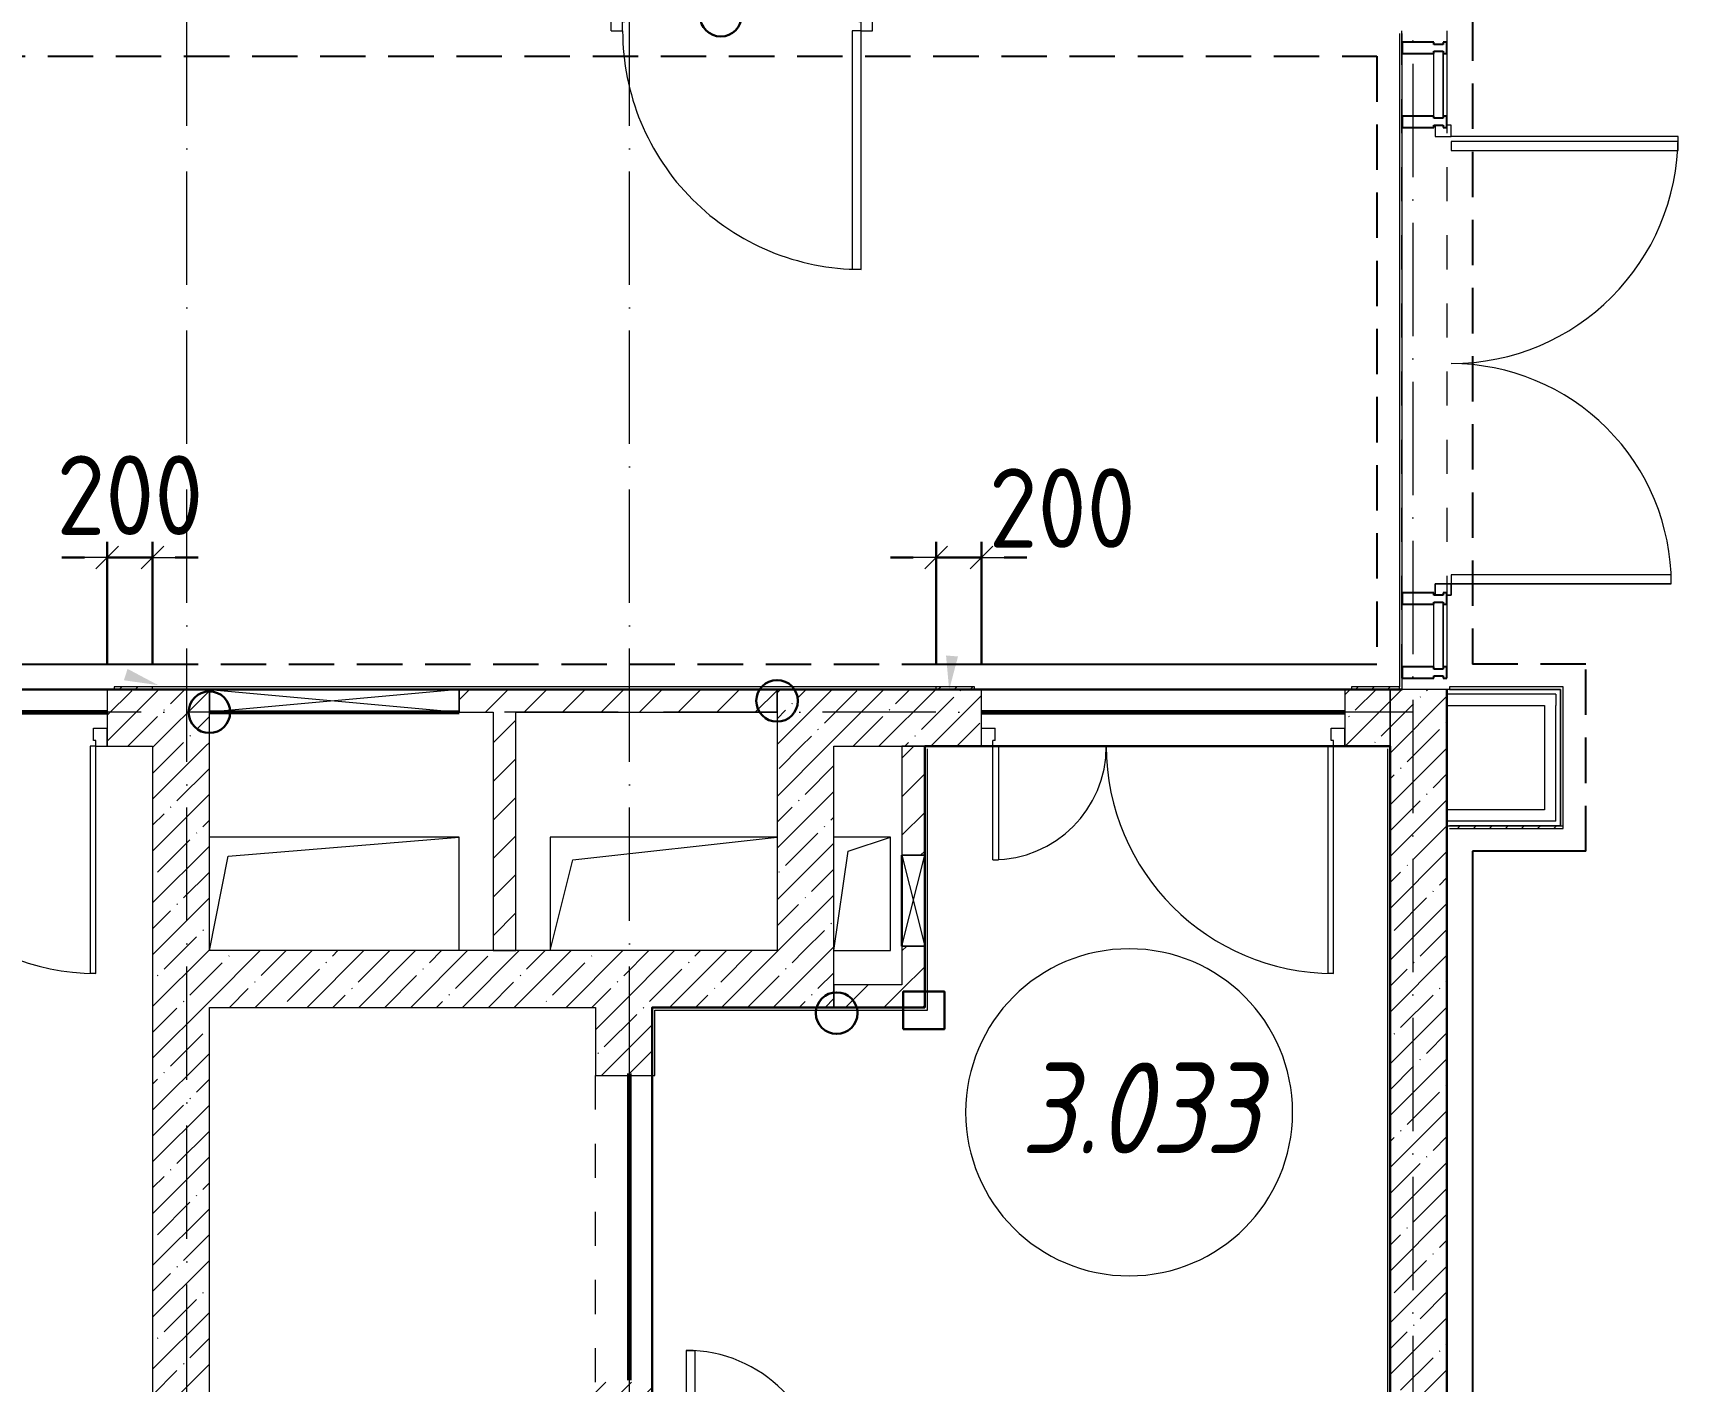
# Model space of a CAD drawing. Header units: millimetres. Extents: x -213536 to 1564669, y -45299 to 942238.
# Drawn here: x 516065 to 523310, y 430090 to 436026 of the extents above; entities that cross this region are included whole.
import ezdxf

# ---------------------------------------------------------------- set-up
doc = ezdxf.new("R2010")
doc.units = ezdxf.units.MM
for name, pattern in [('50_200_ШТРИХ_1Т_ш5_п1_п1_', [700, 500, -100, 0, -100]), ('Штрих короткий', [300, 150, -150]), ('Штриховая _2 мм - 1 мм_', [300, 200, -100])]:
    doc.linetypes.add(name, pattern=pattern)
for name, color, linetype, lineweight in [('0-1', 7, 'Continuous', 5), ('0-2', 7, 'Continuous', 9), ('2) ПГП 4м', 4, 'Continuous', 30), ('2.1.2) ПГП мини окна 0.9м -', 200, 'Continuous', 53), ('3) ЖБ 4м', 3, 'Continuous', 30), ('3.2) ЖБ двери 2.4 м -', 54, 'Continuous', 60), ('4) Метл уголки', 6, 'Continuous', 30), ('5) Швы', 2, 'Continuous', 30), ('6) Мини окна 0.4 -', 10, 'Continuous', 30), ('Двери', 7, 'Continuous', 9), ('Импосты витража', 7, 'Continuous', 9), ('Импосты витража-1', 7, 'Continuous', 25), ('Каркас_Импост', 7, 'Continuous', 13), ('Марки помещений', 7, 'Continuous', 9), ('Обобщенные модели', 7, 'Continuous', 9), ('Общие ребра', 7, 'Continuous', 9), ('Оси-2', 7, '50_200_ШТРИХ_1Т_ш5_п1_п1_', 9), ('Остекление-1', 7, 'Continuous', 9), ('Открывание-1', 7, 'Continuous', 9), ('Панель', 7, 'Continuous', 13), ('Перемычка-1', 7, 'Штрих короткий', 9), ('Размеры', 7, 'Continuous', 15), ('Стены-1', 7, 'Continuous', 13), ('Текстовые примечания', 7, 'Continuous', 9), ('Штриховка разреза-1', 7, 'Continuous', 9), ('Элементы узлов', 7, 'Continuous', 9)]:
    doc.layers.add(name, color=color, linetype=linetype, lineweight=lineweight)
for name, color, linetype, lineweight, true_color in [('СТ 1_12', 7, 'Continuous', 90, 0x82a33b), ('СТ-1_1', 7, 'Штриховая _2 мм - 1 мм_', 90, 0x888888), ('Штриховка разреза-5', 7, 'Continuous', 9, 0x8000ff)]:
    doc.layers.add(name, color=color, linetype=linetype, lineweight=lineweight, true_color=true_color)
doc.layers.get('0-2').off()
doc.styles.add('ISOCPEUR_I_2', font='isocpeui.ttf', dxfattribs={"width": 0.85, "height": 2.3})
doc.styles.add('СПДС', font='isocpeur.ttf', dxfattribs={"width": 0.9})
doc.dimstyles.new('Размера А3', dxfattribs={"dimtxt": 200, "dimasz": 100, "dimexe": 70, "dimexo": 100, "dimgap": 20, "dimtad": 1, "dimdec": 0, "dimrnd": 10, "dimzin": 0, "dimdsep": 46, "dimtxsty": 'СПДС', "dimblk": 'ARROWHEAD_6', "dimcen": 1, "dimclrd": 256, "dimclre": 256, "dimclrt": 256, "dimazin": 0, "dimtfac": 1, "dimtdec": 0, "dimtmove": 2, "dimatfit": 3, "dimfxl": 1, "dimtolj": 1, "dimtzin": 0, "dimarcsym": 0})
pattern_1 = [(45, (0, 0), (-84.85281, 84.85281), [])]
pattern_2 = [(45, (0, 0), (-114.04925, 114.04925), []), (45, (114.05, 0), (-114.04925, 114.04925), [201.612, -40.322, 3.353, -36.97])]
pattern_3 = [(45, (430692.084, 425235.447), (-35.35534, 35.35534), [])]

# ---------------------------------------------------------------- blocks, each defined once
blk = doc.blocks.new('ARROWHEAD_6')
at = {"color": 0, "linetype": 'Continuous'}
for p, q in [((0, 0), (-1, 0)), ((-0.5, -0.5), (0.5, 0.5))]:
    blk.add_line(p, q, dxfattribs=at)
blk = doc.blocks.new('*D4799')
at = {"layer": 'Defpoints', "color": 0, "transparency": 16777216}
for p in [(520242.1, 433716), (520042.1, 433147.4), (520242.1, 433143.4)]:
    blk.add_point(p, dxfattribs=at)
at = {"layer": 'Размеры', "lineweight": -2, "transparency": 16777216}
for p, q in [((520042.1, 433247.4), (520042.1, 433786)), ((520242.1, 433243.4), (520242.1, 433786)), ((519942.1, 433716), (519842.1, 433716)), ((520042.1, 433716), (520242.1, 433716)), ((520342.1, 433716), (520442.1, 433716))]:
    blk.add_line(p, q, dxfattribs=at)
at = {"layer": 'Размеры', "lineweight": -2, "transparency": 16777216, "xscale": 100, "yscale": 100, "zscale": 100}
blk.add_blockref('ARROWHEAD_6', (520042.1, 433716), dxfattribs=at)
at = {"layer": 'Размеры', "lineweight": -2, "transparency": 16777216, "xscale": 100, "yscale": 100, "zscale": 100, "rotation": 180}
blk.add_blockref('ARROWHEAD_6', (520242.1, 433716), dxfattribs=at)
at = {"layer": 'Размеры', "transparency": 16777216, "insert": (520274.4, 434109.3), "char_height": 350, "width": 1.866, "attachment_point": 1, "line_spacing_factor": 1.149209, "style": 'СПДС'}
blk.add_mtext('\\A1;200', dxfattribs=at)
blk = doc.blocks.new('*D4801')
at = {"layer": 'Defpoints', "color": 0, "transparency": 16777216}
for p in [(516592.1, 433716), (516392.1, 433143.4), (516592.1, 433147.4)]:
    blk.add_point(p, dxfattribs=at)
at = {"layer": 'Размеры', "lineweight": -2, "transparency": 16777216}
for p, q in [((516392.1, 433243.4), (516392.1, 433786)), ((516592.1, 433247.4), (516592.1, 433786)), ((516292.1, 433716), (516192.1, 433716)), ((516392.1, 433716), (516592.1, 433716)), ((516692.1, 433716), (516792.1, 433716))]:
    blk.add_line(p, q, dxfattribs=at)
at = {"layer": 'Размеры', "lineweight": -2, "transparency": 16777216, "xscale": 100, "yscale": 100, "zscale": 100}
blk.add_blockref('ARROWHEAD_6', (516392.1, 433716), dxfattribs=at)
at = {"layer": 'Размеры', "lineweight": -2, "transparency": 16777216, "xscale": 100, "yscale": 100, "zscale": 100, "rotation": 180}
blk.add_blockref('ARROWHEAD_6', (516592.1, 433716), dxfattribs=at)
at = {"layer": 'Размеры', "transparency": 16777216, "insert": (516492.1, 433991), "char_height": 350, "width": 1.866, "attachment_point": 5, "style": 'СПДС'}
blk.add_mtext('\\A1;200', dxfattribs=at)
blk = doc.blocks.new('Проем_Дверь_Прямоугольный - 1350х2100h_проемы без заполнения-26950587-АИ2_03_План отделки стен 3-го этажа _Часть 2_')
at = {"layer": 'Перемычка-1'}
for p, q in [((675, 125), (-675, 125)), ((675, -125), (-675, -125))]:
    blk.add_line(p, q, dxfattribs=at)
blk = doc.blocks.new('Дверь_СКБ_2Ст_Внутренняя_ШЕР - СОШ_Д-31__Дв_1600x2100h_ЛК_Лифтовой холл _зона безопасности МГН__EIS60-26412756-АИ2_03_План отделки стен 3-го этажа _Часть 2_')
at = {"layer": 'Каркас_Импост'}
for p, q in [((-737.5, 125), (-787.5, 125)), ((-787.5, 125), (-787.5, 45)), ((-737.5, 125), (-737.5, 100)), ((-737.5, 100), (-727.5, 100)), ((-727.5, 100), (-727.5, 45)), ((752.5, 100), (762.5, 100)), ((752.5, 100), (752.5, 45)), ((812.5, 125), (762.5, 125)), ((762.5, 125), (762.5, 100)), ((812.5, 125), (812.5, 45)), ((-727.5, 45), (-787.5, 45)), ((812.5, 45), (752.5, 45))]:
    blk.add_line(p, q, dxfattribs=at)
at = {"layer": 'Открывание-1'}
for centre, radius, start, end in [((-737.5, 125), 1000, 0, 90), ((762.5, 125), 500, 90, 180)]:
    blk.add_arc(centre, radius, start, end, dxfattribs=at)
at = {"layer": 'Панель'}
for p, q in [((-737.5, 1125), (-712.5, 1125)), ((-737.5, 1125), (-737.5, 125)), ((-712.5, 125), (-712.5, 1125)), ((762.5, 625), (737.5, 625)), ((737.5, 125), (737.5, 625)), ((762.5, 625), (762.5, 125)), ((-737.5, 125), (-712.5, 125)), ((762.5, 125), (737.5, 125))]:
    blk.add_line(p, q, dxfattribs=at)
blk = doc.blocks.new('Дверь_СКБ_1Ст_Внутренняя_ШЕР - СОШ_Д-12_Дв_1150x2100h_С_У учеников_ душевые-28656500-АИ2_03_План отделки стен 3-го этажа _Часть 2_')
at = {"layer": 'Каркас_Импост'}
for p, q in [((-512.5, 100), (-562.5, 100)), ((-562.5, 100), (-562.5, 20)), ((-512.5, 100), (-512.5, 60)), ((587.5, 100), (537.5, 100)), ((537.5, 100), (537.5, 60)), ((587.5, 100), (587.5, 20)), ((-502.5, 20), (-562.5, 20)), ((-512.5, 60), (-502.5, 60)), ((-502.5, 60), (-502.5, 20)), ((527.5, 60), (537.5, 60)), ((527.5, 60), (527.5, 20)), ((587.5, 20), (527.5, 20))]:
    blk.add_line(p, q, dxfattribs=at)
at = {"layer": 'Открывание-1'}
blk.add_arc((-512.5, 100), 1050, 360, 90, dxfattribs=at)
at = {"layer": 'Панель'}
for p, q in [((-512.5, 1150), (-472.5, 1150)), ((-512.5, 1150), (-512.5, 100)), ((-472.5, 100), (-472.5, 1150)), ((-512.5, 100), (-472.5, 100))]:
    blk.add_line(p, q, dxfattribs=at)
blk = doc.blocks.new('Дверь_СКБ_1Ст_Внутренняя_ШЕР - СОШ_Д-2__Дв_700x2100h_Технический шкаф пульт управления_EIS60-28519008-АИ2_03_План отделки стен 3-го этажа _Часть 2_')
at = {"layer": 'Каркас_Импост'}
for p, q in [((-337.5, -40), (-337.5, 40)), ((-337.5, 40), (-277.5, 40)), ((-277.5, 0), (-277.5, 40)), ((302.5, 40), (362.5, 40)), ((302.5, 0), (302.5, 40)), ((-337.5, -40), (-287.5, -40)), ((-287.5, -40), (-287.5, 0)), ((-277.5, 0), (-287.5, 0)), ((312.5, 0), (302.5, 0)), ((312.5, -40), (312.5, 0)), ((312.5, -40), (362.5, -40))]:
    blk.add_line(p, q, dxfattribs=at)
at = {"layer": 'Открывание-1'}
blk.add_arc((312.5, -40), 600, 180, 270, dxfattribs=at)
at = {"layer": 'Панель'}
for p, q in [((272.5, -40), (272.5, -640)), ((312.5, -40), (272.5, -40)), ((312.5, -640), (312.5, -40)), ((312.5, -640), (272.5, -640))]:
    blk.add_line(p, q, dxfattribs=at)
blk = doc.blocks.new('Дверь_Витражная_СКБ_2Ст2 - ДВВ_ДАО_СОШ_Коридор_отсек-35586415-АИ2_03_План отделки стен 3-го этажа _Часть 2_')
at = {"layer": 'Двери'}
for p, q in [((-985, -1005), (-985, -35)), ((985, -1035), (985, -35))]:
    blk.add_line(p, q, dxfattribs=at)
for centre, radius, start, end in [((-985, -35), 970, 270, 0), ((985, -35), 1000, 180, 270)]:
    blk.add_arc(centre, radius, start, end, dxfattribs=at)
at = {"layer": 'Элементы узлов'}
for p, q in [((-1035, 35), (-985, 35)), ((-985, 35), (-1035, 35)), ((-985, 35), (-985, -35)), ((-985, -35), (-985, 35)), ((1035, 35), (985, 35)), ((985, 35), (985, -35)), ((1035, 35), (985, 35)), ((985, 35), (985, -35)), ((-1035, -35), (-1035, -17)), ((-1035, -17), (-1035, -35)), ((-985, -35), (-1035, -35)), ((-1035, -35), (-985, -35)), ((-945, -35), (-985, -35)), ((-985, -35), (-985, -1005)), ((-945, -1005), (-945, -35)), ((923, -35), (923, -1035)), ((963, -35), (923, -35)), ((963, -1035), (963, -35)), ((985, -35), (1035, -35)), ((985, -35), (1035, -35)), ((1035, -35), (1035, -17)), ((1035, -35), (1035, -17)), ((-985, -1005), (-945, -1005)), ((923, -1035), (963, -1035))]:
    blk.add_line(p, q, dxfattribs=at)
blk = doc.blocks.new('PNS_Панель прямоугольная2 - Нр_Стекло - 40мм-28950549-АИ2_03_План отделки стен 3-го этажа _Часть 2_')
at = {"layer": 'Остекление-1'}
for p, q in [((-137.5, 40), (137.5, 40)), ((-147.5, 0), (147.5, 0)), ((137.5, 0), (-137.5, 0))]:
    blk.add_line(p, q, dxfattribs=at)
blk = doc.blocks.new('Прямоугольный импост - Импост структурный с накладкой - 180мм-26944798-АИ2_03_План отделки стен 3-го этажа _Часть 2_')
at = {"layer": 'Импосты витража-1'}
for p, q in [((-25, 0), (-25, 17)), ((-25, 17), (25, 17)), ((-15, 0), (-25, 0)), ((-15, -40), (-15, 0)), ((25, 0), (15, 0)), ((15, 0), (15, -40)), ((25, 17), (25, 0)), ((-25, -180), (-25, -40)), ((-25, -40), (-15, -40)), ((15, -40), (25, -40)), ((25, -40), (25, -180)), ((25, -180), (-25, -180))]:
    blk.add_line(p, q, dxfattribs=at)
blk = doc.blocks.new('Прямоугольный импост - Импост структурный с накладкой - 180мм-V190-АИ2_03_План отделки стен 3-го этажа _Часть 2_')
at = {"layer": 'Импосты витража'}
blk.add_line((91600, 10700), (91600, 10425), dxfattribs=at)
blk = doc.blocks.new('Прямоугольный импост - Импост структурный с накладкой - 180мм-26943387-АИ2_03_План отделки стен 3-го этажа _Часть 2_')
at = {"layer": 'Импосты витража-1'}
for p, q in [((-25, 0), (-25, 17)), ((-25, 17), (25, 17)), ((-15, 0), (-25, 0)), ((-15, -40), (-15, 0)), ((25, 0), (15, 0)), ((15, 0), (15, -40)), ((25, 17), (25, 0)), ((-25, -180), (-25, -40)), ((-25, -40), (-15, -40)), ((15, -40), (25, -40)), ((25, -40), (25, -180)), ((25, -180), (-25, -180))]:
    blk.add_line(p, q, dxfattribs=at)
blk = doc.blocks.new('AR_Отверстие прямоугольное _в плите_ - AR_Отверстие прямоугольное _в плите_-V210-АИ2_03_План отделки стен 3-го этажа _Часть 2_')
at = {"layer": 'Обобщенные модели'}
for p, q in [((125, 250), (-125, 250)), ((-62.5, 187.5), (125, 250)), ((125, -250), (125, 250)), ((-125, -250), (-62.5, 187.5)), ((-125, -250), (125, -250))]:
    blk.add_line(p, q, dxfattribs=at)
blk = doc.blocks.new('AR_Отверстие прямоугольное _в плите_ - AR_Отверстие прямоугольное _в плите_-V260-АИ2_03_План отделки стен 3-го этажа _Часть 2_')
at = {"layer": 'Обобщенные модели'}
for p, q in [((500, 250), (-500, 250)), ((-500, 250), (-500, -250)), ((-400, 150), (500, 250)), ((-500, -250), (-400, 150))]:
    blk.add_line(p, q, dxfattribs=at)
blk = doc.blocks.new('AR_Отверстие прямоугольное _в плите_ - AR_Отверстие прямоугольное _в плите_-30552508-АИ2_03_План отделки стен 3-го этажа _Часть 2_')
at = {"layer": 'Обобщенные модели'}
for p, q in [((550, 250), (-550, 250)), ((-466.7, 166.7), (550, 250)), ((550, -250), (550, 250)), ((-550, -250), (-466.7, 166.7))]:
    blk.add_line(p, q, dxfattribs=at)
blk = doc.blocks.new('Проем_Дверь_Прямоугольный - 2900х2800h_витражные проемы-35267925-АИ2_03_План отделки стен 3-го этажа _Часть 2_')
at = {"layer": 'Перемычка-1'}
for p, q in [((1450, 100), (-1450, 100)), ((1450, -100), (-1450, -100))]:
    blk.add_line(p, q, dxfattribs=at)
blk = doc.blocks.new('AR_Отверстие прямоугольное _в стене_ - AR_Отверстие прямоугольное _в стене__ОВ-36913595-АИ2_03_План отделки стен 3-го этажа _Часть 2_')
at = {"layer": 'Элементы узлов'}
for p, q in [((-550, -50), (-550, 50)), ((-550, 50), (550, 50)), ((550, 50), (-550, -50)), ((-550, 50), (550, -50)), ((550, 50), (-550, 50)), ((-550, 50), (-550, -50)), ((550, 50), (550, -50)), ((550, -50), (550, 50)), ((550, -50), (-550, -50)), ((-550, -50), (550, -50))]:
    blk.add_line(p, q, dxfattribs=at)
blk = doc.blocks.new('AR_Отверстие прямоугольное _в стене_ - AR_Отверстие прямоугольное _в стене__ОВ-36970111-АИ2_03_План отделки стен 3-го этажа _Часть 2_')
at = {"layer": 'Элементы узлов'}
for p, q in [((-200, -50), (-200, 50)), ((-200, 50), (200, 50)), ((200, 50), (-200, -50)), ((-200, 50), (200, -50)), ((200, 50), (-200, 50)), ((-200, 50), (-200, -50)), ((200, 50), (200, -50)), ((200, -50), (200, 50)), ((200, -50), (-200, -50)), ((-200, -50), (200, -50))]:
    blk.add_line(p, q, dxfattribs=at)
blk = doc.blocks.new('0125-Р-ОО-Ш2-АР-о_23_10_2024_rvt-1-АИ2_03_План отделки стен 3-го этажа _Часть 2_')
at = {"layer": 'Штриховка разреза-1'}
h = blk.add_hatch(dxfattribs=at)
h.set_pattern_fill('FP_2', color=256, style=0, pattern_type=2)
h.set_pattern_definition(pattern_2)
h.paths.add_polyline_path([(86150, 7650), (86150, 7900), (85700, 7900), (85700, 7650), (85900, 7650)], flags=0)
h.paths.add_polyline_path([(83750, 7650), (84100, 7650), (84100, 7900), (83500, 7900), (83500, 7650), (83549.1, 7650)], flags=0)
h = blk.add_hatch(dxfattribs=at)
h.set_pattern_fill('FP_3', color=256, style=0, pattern_type=2)
h.set_pattern_definition(pattern_1)
h.paths.add_polyline_path([(88650, 7800), (88650, 7900), (87250, 7900), (87250, 7800), (87500, 7800)], flags=0)
h = blk.add_hatch(dxfattribs=at)
h.set_pattern_fill('FP_2', color=256, style=0, pattern_type=2)
h.set_pattern_definition(pattern_2)
h.paths.add_polyline_path([(91350, 7650), (91350, 7900), (91150, 7900), (91150, 7650)], flags=0)
h.paths.add_polyline_path([(88900, 7650), (89550, 7650), (89550, 7900), (88650, 7900), (88650, 7650)], flags=0)
h = blk.add_hatch(dxfattribs=at)
h.set_pattern_fill('FP_2', color=256, style=0, pattern_type=2)
h.set_pattern_definition(pattern_2)
h.paths.add_polyline_path([(91600, 3675), (91600, 7900), (91350, 7900), (91350, 3675)], flags=0)
h = blk.add_hatch(dxfattribs=at)
h.set_pattern_fill('FP_3', color=256, style=0, pattern_type=2)
h.set_pattern_definition(pattern_1)
h.paths.add_polyline_path([(87500, 6750), (87500, 7800), (87400, 7800), (87400, 6750)], flags=0)
h = blk.add_hatch(dxfattribs=at)
h.set_pattern_fill('FP_2', color=256, style=0, pattern_type=2)
h.set_pattern_definition(pattern_2)
h.paths.add_polyline_path([(86150, 3550), (86150, 7650), (85900, 7650), (85900, 3550), (86112, 3550)], flags=0)
h = blk.add_hatch(dxfattribs=at)
h.set_pattern_fill('FP_2', color=256, style=0, pattern_type=2)
h.set_pattern_definition(pattern_2)
h.paths.add_polyline_path([(88900, 6750), (88900, 7650), (88650, 7650), (88650, 6750)], flags=0)
h = blk.add_hatch(dxfattribs=at)
h.set_pattern_fill('FP_3', color=256, style=0, pattern_type=2)
h.set_pattern_definition(pattern_1)
h.paths.add_polyline_path([(89300, 6500), (89300, 6770), (89200, 6770), (89200, 6500)], flags=0)
h.paths.add_polyline_path([(89300, 7170), (89300, 7650), (89200, 7650), (89200, 7170), (89254.3, 7170)], flags=0)
h = blk.add_hatch(dxfattribs=at)
h.set_pattern_fill('FP_2', color=256, style=0, pattern_type=2)
h.set_pattern_definition(pattern_2)
h.paths.add_polyline_path([(88900, 6500), (88900, 6750), (86150, 6750), (86150, 6500), (88100, 6500)], flags=0)
h = blk.add_hatch(dxfattribs=at)
h.set_pattern_fill('FP_3', color=256, style=0, pattern_type=2)
h.set_pattern_definition(pattern_1)
h.paths.add_polyline_path([(89200, 6500), (89200, 6600), (88900, 6600), (88900, 6500)], flags=0)
h = blk.add_hatch(dxfattribs=at)
h.set_pattern_fill('FP_2', color=256, style=0, pattern_type=2)
h.set_pattern_definition(pattern_2)
h.paths.add_polyline_path([(87850, 3800), (88100, 3800), (88100, 4850), (87850, 4850), (87850, 4176.7)], flags=0)
h.paths.add_polyline_path([(87850, 6200), (88100, 6200), (88100, 6500), (87850, 6500)], flags=0)
at = {"layer": 'Общие ребра'}
for p, q in [((92080, 7880), (91600, 7880)), ((92080, 7880), (92080, 7830)), ((92080, 7320), (92080, 7830)), ((92030, 7320), (91600, 7320)), ((92080, 7320), (92030, 7320))]:
    blk.add_line(p, q, dxfattribs=at)
at = {"layer": 'Стены-1'}
for p, q in [((86150, 7900), (85700, 7900)), ((85700, 7900), (85700, 7650)), ((88650, 7900), (87250, 7900)), ((88650, 7800), (88650, 7900)), ((89550, 7900), (88650, 7900)), ((88650, 7900), (88650, 7650)), ((89550, 7650), (89550, 7900)), ((91350, 7900), (91150, 7900)), ((91150, 7900), (91150, 7650)), ((91350, 7650), (91350, 7900)), ((91600, 7900), (91350, 7900)), ((91350, 7900), (91350, 3675)), ((91600, 3675), (91600, 7900)), ((92100, 7900), (91600, 7900)), ((91600, 7900), (91600, 7830)), ((92100, 7880), (92100, 7900)), ((91600, 7830), (92030, 7830)), ((92030, 7830), (92030, 7370)), ((92100, 7830), (92100, 7880)), ((92100, 7300), (92100, 7830)), ((86150, 7650), (86150, 7800)), ((87250, 7800), (87400, 7800)), ((87400, 7800), (87400, 6750)), ((87500, 7800), (88650, 7800)), ((87500, 6750), (87500, 7800)), ((85700, 7650), (85900, 7650)), ((85900, 7650), (85900, 3550)), ((86150, 6750), (86150, 7650)), ((88650, 7650), (88650, 6750)), ((88900, 7650), (89550, 7650)), ((88900, 6750), (88900, 7650)), ((89300, 7650), (89200, 7650)), ((89200, 7650), (89200, 7170)), ((89300, 7170), (89300, 7650)), ((91150, 7650), (91350, 7650)), ((92030, 7370), (91600, 7370)), ((91600, 7370), (91600, 7300)), ((91600, 7300), (92030, 7300)), ((92030, 7300), (92080, 7300)), ((92080, 7300), (92100, 7300)), ((88650, 6750), (86150, 6750)), ((87400, 6750), (87500, 6750)), ((88900, 6500), (88900, 6750)), ((89200, 6770), (89200, 6600)), ((89300, 6500), (89300, 6770)), ((89200, 6600), (88900, 6600)), ((88900, 6600), (88900, 6500)), ((86150, 3800), (86150, 6500)), ((86150, 6500), (87850, 6500)), ((87850, 6500), (87850, 6200)), ((88100, 6200), (88100, 6500)), ((88100, 6500), (88900, 6500)), ((88900, 6500), (89200, 6500)), ((89200, 6500), (89300, 6500)), ((87850, 6200), (88100, 6200))]:
    blk.add_line(p, q, dxfattribs=at)
at = {"layer": '0-2'}
for name, p, rotation in [('Дверь_СКБ_1Ст_Внутренняя_ШЕР - СОШ_Д-12_Дв_1150x2100h_С_У учеников_ душевые-28656500-АИ2_03_План отделки стен 3-го этажа _Часть 2_', (88507.5, 10900), 180), ('Проем_Дверь_Прямоугольный - 2900х2800h_витражные проемы-35267925-АИ2_03_План отделки стен 3-го этажа _Часть 2_', (91500, 9350), 89.99999999999993), ('PNS_Панель прямоугольная2 - Нр_Стекло - 40мм-28950549-АИ2_03_План отделки стен 3-го этажа _Часть 2_', (91583, 10562.5), 89.99999999999918), ('Дверь_Витражная_СКБ_2Ст2 - ДВВ_ДАО_СОШ_Коридор_отсек-35586415-АИ2_03_План отделки стен 3-го этажа _Часть 2_', (91583, 9350), 89.99999999999918), ('PNS_Панель прямоугольная2 - Нр_Стекло - 40мм-28950549-АИ2_03_План отделки стен 3-го этажа _Часть 2_', (91583, 8137.5), 89.99999999999918), ('Дверь_СКБ_2Ст_Внутренняя_ШЕР - СОШ_Д-31__Дв_1600x2100h_ЛК_Лифтовой холл _зона безопасности МГН__EIS60-26412756-АИ2_03_План отделки стен 3-го этажа _Часть 2_', (84912.5, 7775), 180), ('Дверь_СКБ_2Ст_Внутренняя_ШЕР - СОШ_Д-31__Дв_1600x2100h_ЛК_Лифтовой холл _зона безопасности МГН__EIS60-26412756-АИ2_03_План отделки стен 3-го этажа _Часть 2_', (90362.5, 7775), 180), ('AR_Отверстие прямоугольное _в стене_ - AR_Отверстие прямоугольное _в стене__ОВ-36970111-АИ2_03_План отделки стен 3-го этажа _Часть 2_', (89250, 6970), 90), ('Проем_Дверь_Прямоугольный - 1350х2100h_проемы без заполнения-26950587-АИ2_03_План отделки стен 3-го этажа _Часть 2_', (87975, 5525), 269.9999999999999), ('Дверь_СКБ_1Ст_Внутренняя_ШЕР - СОШ_Д-2__Дв_700x2100h_Технический шкаф пульт управления_EIS60-28519008-АИ2_03_План отделки стен 3-го этажа _Часть 2_', (88562.5, 4350), 180)]:
    blk.add_blockref(name, p, dxfattribs=dict(at, rotation=rotation))
at = {"layer": '0-2', "extrusion": (0, 0, -1), "rotation": 90.00000000000084}
for name, p in [('Прямоугольный импост - Импост структурный с накладкой - 180мм-26943387-АИ2_03_План отделки стен 3-го этажа _Часть 2_', (-91583, 10725)), ('Прямоугольный импост - Импост структурный с накладкой - 180мм-26944798-АИ2_03_План отделки стен 3-го этажа _Часть 2_', (-91583, 10400)), ('Прямоугольный импост - Импост структурный с накладкой - 180мм-26944798-АИ2_03_План отделки стен 3-го этажа _Часть 2_', (-91583, 8300)), ('Прямоугольный импост - Импост структурный с накладкой - 180мм-26943387-АИ2_03_План отделки стен 3-го этажа _Часть 2_', (-91583, 7975))]:
    blk.add_blockref(name, p, dxfattribs=at)
at = {"layer": '0-2'}
for name, p in [('Прямоугольный импост - Импост структурный с накладкой - 180мм-V190-АИ2_03_План отделки стен 3-го этажа _Часть 2_', (0, 0)), ('Прямоугольный импост - Импост структурный с накладкой - 180мм-V190-АИ2_03_План отделки стен 3-го этажа _Часть 2_', (0, -2425)), ('AR_Отверстие прямоугольное _в стене_ - AR_Отверстие прямоугольное _в стене__ОВ-36913595-АИ2_03_План отделки стен 3-го этажа _Часть 2_', (86700, 7850)), ('AR_Отверстие прямоугольное _в плите_ - AR_Отверстие прямоугольное _в плите_-30552508-АИ2_03_План отделки стен 3-го этажа _Часть 2_', (86700, 7000)), ('AR_Отверстие прямоугольное _в плите_ - AR_Отверстие прямоугольное _в плите_-V260-АИ2_03_План отделки стен 3-го этажа _Часть 2_', (88150, 7000)), ('AR_Отверстие прямоугольное _в плите_ - AR_Отверстие прямоугольное _в плите_-V210-АИ2_03_План отделки стен 3-го этажа _Часть 2_', (89025, 7000))]:
    blk.add_blockref(name, p, dxfattribs=at)
blk = doc.blocks.new('AI_Марка_Помещение_х1__Общий_E___ISO-2_1K_ - Номер-16210215-АИ2_03_План отделки стен 3-го этажа _Часть 2_')
at = {"layer": 'Марки помещений'}
for start, end in [(360, 180), (180, 360)]:
    blk.add_arc((0.039, 0.312), 2.4, start, end, dxfattribs=at)
blk = doc.blocks.new('3этНиз')
at = {"layer": 'Текстовые примечания'}
for points in [[(520099.9, 433133.4), (520138.8, 433280.7), (520086.1, 433285.1)], [(516616.2, 433154.6), (516481.8, 433226.2), (516465.4, 433175.9)]]:
    blk.add_hatch(color=256, dxfattribs=at).paths.add_polyline_path(points, flags=0)
at = {"layer": 'Штриховка разреза-5'}
h = blk.add_hatch(dxfattribs=at)
h.set_pattern_fill('FP_92', color=256, style=0, pattern_type=2)
h.set_pattern_definition(pattern_3)
h.paths.add_polyline_path([(514762.1, 433135.4), (514762.1, 433147.4), (514592.1, 433147.4), (514592.1, 433135.4)], flags=0)
h.paths.add_polyline_path([(516422.1, 433135.4), (516592.1, 433135.4), (516592.1, 433147.4), (516422.1, 433147.4)], flags=0)
h = blk.add_hatch(dxfattribs=at)
h.set_pattern_fill('FP_92', color=256, style=0, pattern_type=2)
h.set_pattern_definition(pattern_3)
h.paths.add_polyline_path([(520212.1, 433135.4), (520212.1, 433147.4), (520042.1, 433147.4), (520042.1, 433135.4)], flags=0)
h.paths.add_polyline_path([(522083.1, 433135.4), (522083.1, 433147.4), (521872.1, 433147.4), (521872.1, 433135.4)], flags=0)
h = blk.add_hatch(dxfattribs=at)
h.set_pattern_fill('FP_92', color=256, style=0, pattern_type=2)
h.set_pattern_definition(pattern_3)
h.paths.add_polyline_path([(522304.1, 432523.4), (522804.1, 432523.4), (522804.1, 432535.4), (522304.1, 432535.4)], flags=0)
at = {"layer": 'Общие ребра'}
for p, q in [((516592.1, 433135.4), (516592.1, 433147.4)), ((520042.1, 433135.4), (520042.1, 433147.4)), ((522083.1, 433135.4), (522083.1, 433147.4)), ((522792.1, 432535.4), (522804.1, 432535.4))]:
    blk.add_line(p, q, dxfattribs=at)
at = {"layer": 'СТ 1_12', "lineweight": 25}
for p, q in [((514592.1, 433247.4), (516592.1, 433247.4)), ((520042.1, 433247.4), (521983.1, 433247.4)), ((522404.1, 432423.4), (522404.1, 429647.4)), ((522904.1, 432423.4), (522404.1, 432423.4))]:
    blk.add_line(p, q, dxfattribs=at)
at = {"layer": 'СТ-1_1', "lineweight": 25}
for p, q in [((522404.1, 448403.4), (522404.1, 433247.4)), ((507430.1, 435923.4), (521983.1, 435923.4)), ((521983.1, 435923.4), (521983.1, 433247.4)), ((516592.1, 433247.4), (520042.1, 433247.4)), ((522904.1, 433247.4), (522404.1, 433247.4)), ((522904.1, 432423.4), (522904.1, 433247.4))]:
    blk.add_line(p, q, dxfattribs=at)
at = {"layer": 'Стены-1'}
for p, q in [((522083.1, 436023.4), (522083.1, 433147.4)), ((522095.1, 433135.4), (522095.1, 436023.4)), ((520212.1, 433147.4), (516422.1, 433147.4)), ((516422.1, 433147.4), (516422.1, 433135.4)), ((516422.1, 433135.4), (516842.1, 433135.4)), ((517942.1, 433135.4), (520212.1, 433135.4)), ((520212.1, 433135.4), (520212.1, 433147.4)), ((522083.1, 433147.4), (521872.1, 433147.4)), ((521872.1, 433147.4), (521872.1, 433135.4)), ((521872.1, 433135.4), (522095.1, 433135.4)), ((522804.1, 433147.4), (522304.1, 433147.4)), ((522304.1, 433147.4), (522304.1, 433135.4)), ((522304.1, 433135.4), (522792.1, 433135.4)), ((522792.1, 433135.4), (522792.1, 432535.4)), ((522804.1, 432523.4), (522804.1, 433147.4)), ((519992.1, 432873.4), (519992.1, 432405.4)), ((520004.1, 431723.4), (520004.1, 432873.4)), ((522030.1, 432873.4), (522030.1, 429647.4)), ((522042.1, 429635.4), (522042.1, 432873.4)), ((522792.1, 432535.4), (522304.1, 432535.4)), ((522304.1, 432523.4), (522804.1, 432523.4)), ((519992.1, 432005.4), (519992.1, 431735.4)), ((519992.1, 431735.4), (518792.1, 431735.4)), ((518792.1, 431735.4), (518792.1, 431435.4)), ((518804.1, 431723.4), (520004.1, 431723.4)), ((518804.1, 431435.4), (518804.1, 431723.4)), ((518792.1, 431435.4), (518804.1, 431435.4))]:
    blk.add_line(p, q, dxfattribs=at)
at = {"layer": '0-1'}
blk.add_blockref('0125-Р-ОО-Ш2-АР-о_23_10_2024_rvt-1-АИ2_03_План отделки стен 3-го этажа _Часть 2_', (430692.1, 425235.4), dxfattribs=at)
at = {"layer": 'Марки помещений', "color": 3, "xscale": 300, "yscale": 300, "zscale": 99.99999999999993}
blk.add_blockref('AI_Марка_Помещение_х1__Общий_E___ISO-2_1K_ - Номер-16210215-АИ2_03_План отделки стен 3-го этажа _Часть 2_', (520880.9, 431179.9), dxfattribs=at)
at = {"layer": 'Марки помещений', "color": 114, "true_color": 0x139b48, "insert": (520414.7, 431492.9), "char_height": 400, "width": 785.654, "attachment_point": 1, "style": 'ISOCPEUR_I_2'}
blk.add_mtext('3.033', dxfattribs=at)
blk = doc.blocks.new('Ось 3 этаж')
at = {"layer": 'Оси-2'}
for p, q in [((518692.1, 423014.8), (518692.1, 477896.8)), ((522142.1, 477896.8), (522142.1, 423014.8)), ((516742.1, 423014.8), (516742.1, 476626.8)), ((522142.1, 433035.4), (428373.3, 433035.4))]:
    blk.add_line(p, q, dxfattribs=at)
at = {"layer": 'Размеры'}
dim = blk.add_linear_dim(base=(516592.1, 433716), p1=(516392.1, 433143.4), p2=(516592.1, 433147.4), dimstyle='Размера А3', override={"dimtxt": 350}, dxfattribs=at)
dim.commit()
dim.dimension.update_dxf_attribs({"geometry": '*D4801', "text_midpoint": (516492.1, 433991)})
dim = blk.add_linear_dim(base=(520242.1, 433716), p1=(520042.1, 433147.4), p2=(520242.1, 433143.4), dimstyle='Размера А3', override={"dimtxt": 350}, dxfattribs=at)
dim.commit()
dim.dimension.update_dxf_attribs({"geometry": '*D4799', "text_midpoint": (520573.6, 433875.9), "dimtype": 160})

msp = doc.modelspace()

# ---------------------------------------------------------------- linework, layer by layer
at = {"layer": '2) ПГП 4м'}
for points in [[(516842.1, 433135.4), (519342.1, 433135.4)], [(519592.1, 431735.4), (519992.1, 431735.4), (519992.1, 432885.4)]]:
    msp.add_lwpolyline(points, dxfattribs=at)
at = {"layer": '2.1.2) ПГП мини окна 0.9м -'}
msp.add_lwpolyline([(516842.1, 433035.4), (517942.1, 433035.4)], dxfattribs=at)
at = {"layer": '3) ЖБ 4м'}
for points in [[(516392.1, 433135.4), (514192.1, 433135.4)], [(516842.1, 433135.4), (516392.1, 433135.4)], [(522095.1, 433135.4), (519342.1, 433135.4)], [(522292.1, 433135.4), (522292.1, 425635.4), (522542.1, 425635.4), (522542.1, 425385.4)], [(519992.1, 432885.4), (522042.1, 432885.4), (522042.1, 429635.4)], [(518792.1, 429635.4), (518792.1, 431735.4), (519592.1, 431735.4)]]:
    msp.add_lwpolyline(points, dxfattribs=at)
at = {"layer": '3.2) ЖБ двери 2.4 м -'}
for points in [[(514792.1, 433035.4), (516392.1, 433035.4)], [(520242.1, 433035.4), (521842.1, 433035.4)], [(518692.1, 430094.7), (518692.1, 431444.7)]]:
    msp.add_lwpolyline(points, dxfattribs=at)
at = {"layer": '4) Метл уголки'}
msp.add_lwpolyline([(519897.4, 431640.4), (520078.7, 431640.4), (520078.7, 431805.1), (519897.4, 431805.1)], close=True, dxfattribs=at)
at = {"layer": '5) Швы'}
for centre in [(519094.4, 436102.5), (516842.1, 433035.4), (519342.1, 433085.4), (519604.4, 431710.2)]:
    msp.add_circle(centre, 91.6, dxfattribs=at)
at = {"layer": '6) Мини окна 0.4 -'}
msp.add_lwpolyline([(519892.1, 432005.4), (519892.1, 432405.4)], dxfattribs=at)

# ---------------------------------------------------------------- block references
at = {"color": 5, "lineweight": 30}
msp.add_blockref('Ось 3 этаж', (0, 0), dxfattribs=at)
at = {"layer": '3) ЖБ 4м'}
msp.add_blockref('3этНиз', (0, 0), dxfattribs=at)

# ---------------------------------------------------------------- texts
at = {"layer": 'Марки помещений', "color": 114, "true_color": 0x139b48, "insert": (520415.6, 431492.8), "char_height": 400, "width": 785.654, "attachment_point": 1, "style": 'ISOCPEUR_I_2'}
msp.add_mtext('3.033', dxfattribs=at)

doc.saveas('drawing.dxf')
